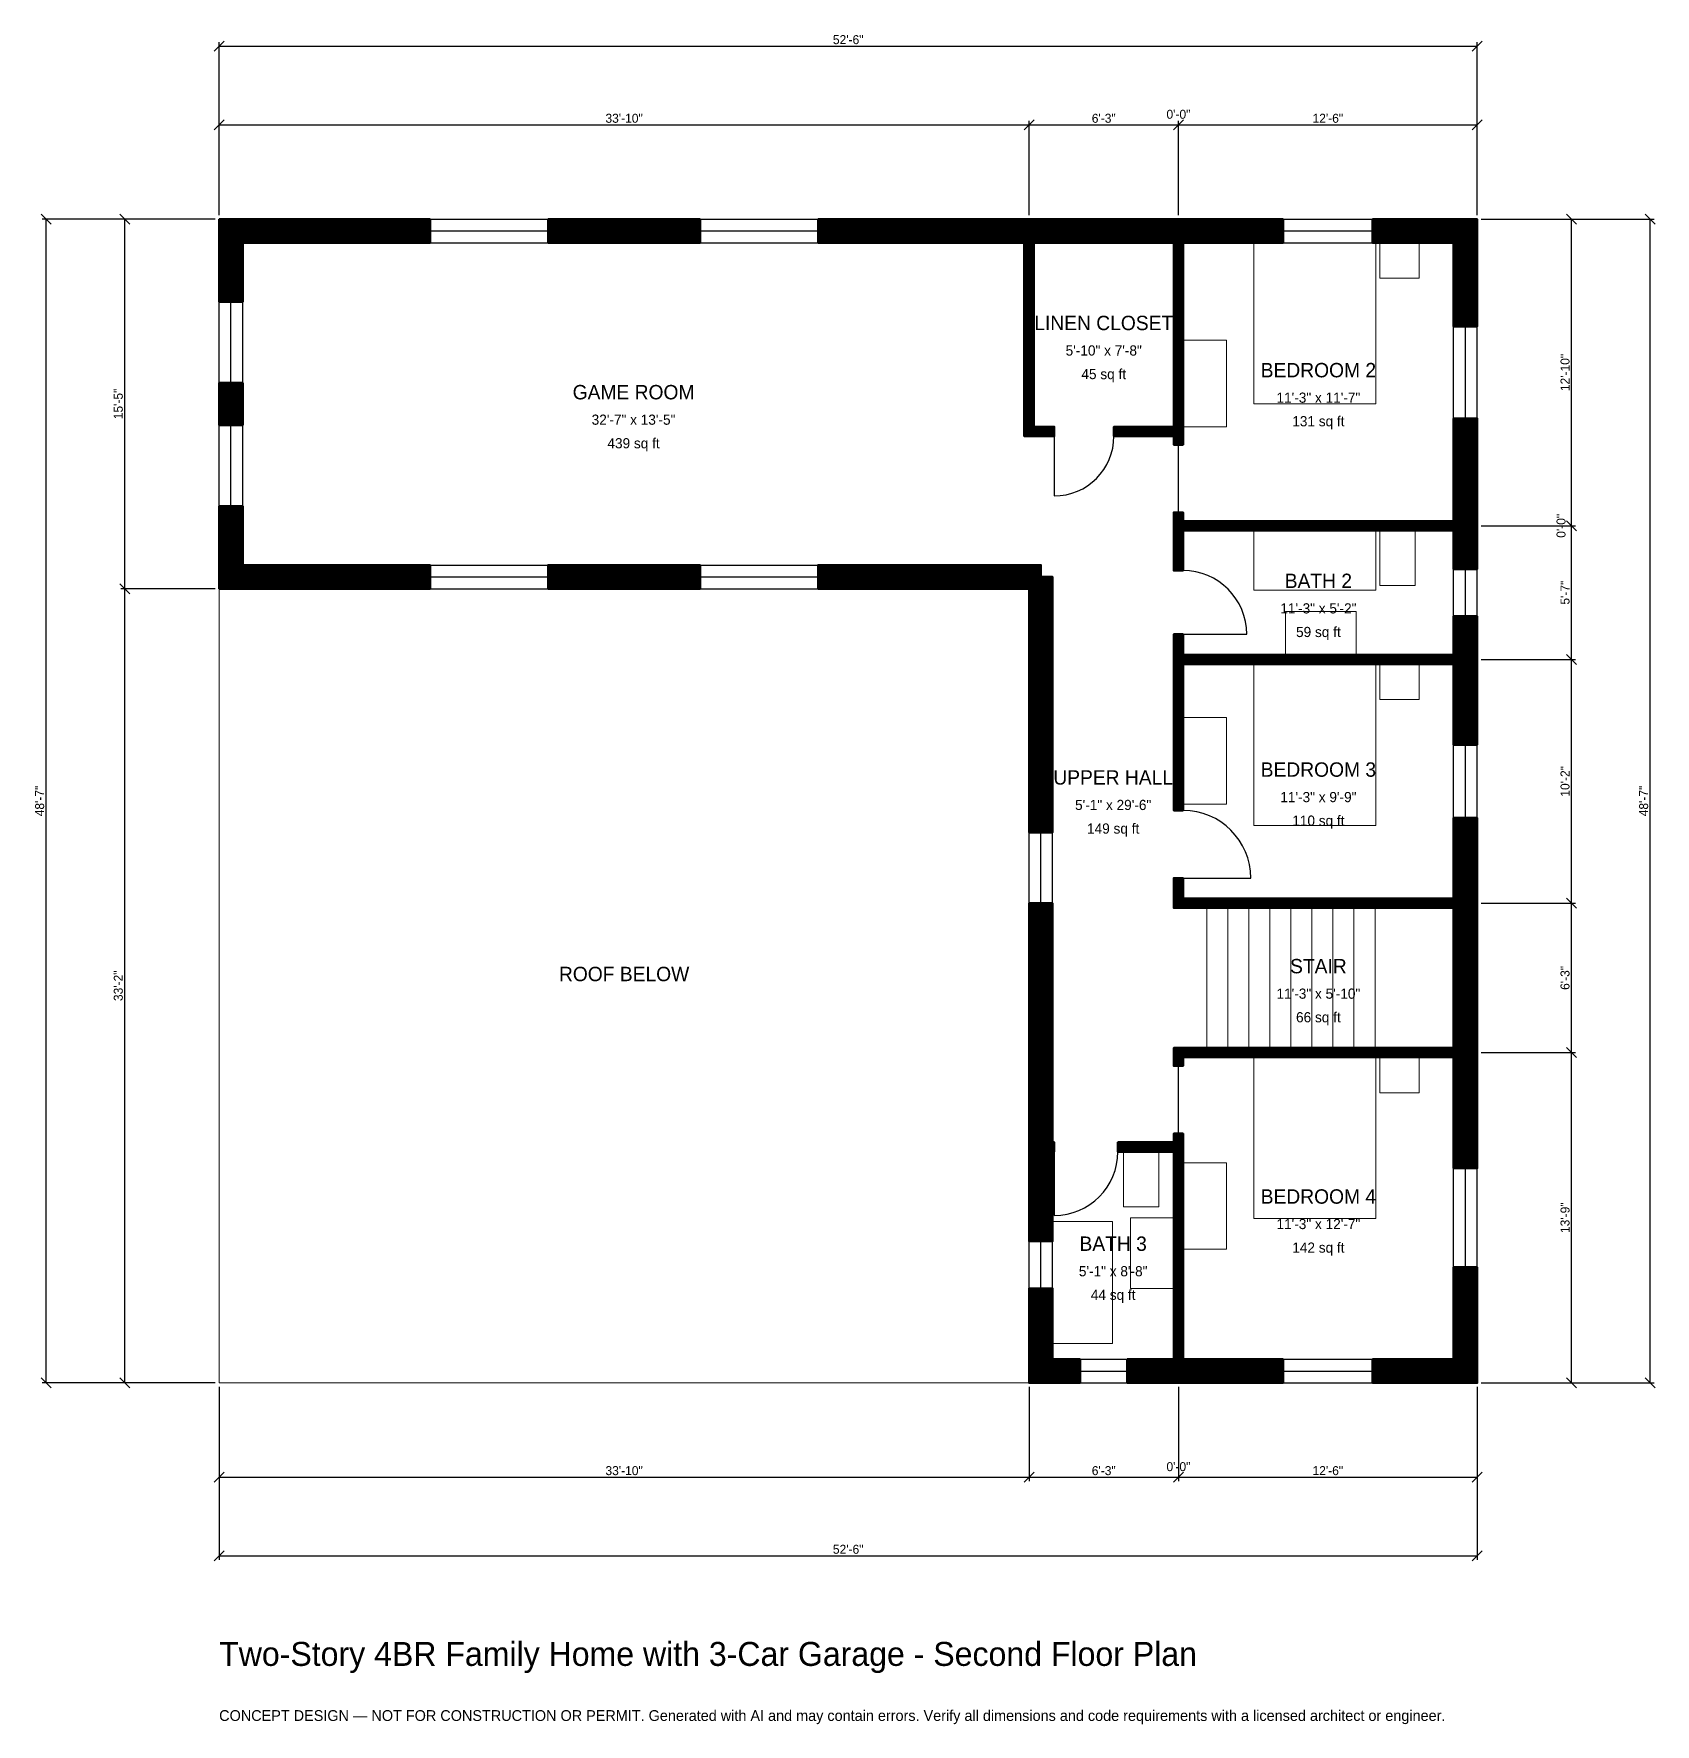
# Model space of a CAD drawing. Header units: inches. Extents: x -93 to 719, y -171 to 675.
import ezdxf
from ezdxf.enums import TextEntityAlignment as Align

# ---------------------------------------------------------------- set-up
doc = ezdxf.new("R2010")
doc.units = ezdxf.units.IN
doc.header["$MEASUREMENT"] = 0
doc.linetypes.add('DASHED', pattern=[0.6, 0.5, -0.1])
for name, color, linetype, lineweight in [('A-ANNO-DIMS', 1, 'Continuous', 13), ('A-ANNO-TEXT', 7, 'Continuous', 18), ('A-AREA-IDEN', 7, 'Continuous', 18), ('A-DOOR', 2, 'Continuous', 25), ('A-FLOR-FIXT', 9, 'Continuous', 13), ('A-FLOR-STRS', 3, 'Continuous', 18), ('A-FURN', 9, 'Continuous', 13), ('A-GLAZ', 4, 'Continuous', 25), ('A-SITE-PAVE', 8, 'Continuous', 13), ('A-WALL', 7, 'Continuous', 50), ('A-WALL-PATT', 8, 'Continuous', 13)]:
    doc.layers.add(name, color=color, linetype=linetype, lineweight=lineweight)
doc.dimstyles.new('PLAN', dxfattribs={"dimtxt": 4.5, "dimasz": 3, "dimexe": 2, "dimexo": 2, "dimgap": 1, "dimtad": 1, "dimdec": 0, "dimlunit": 4, "dimtsz": 2.5, "dimcen": 2.5, "dimclrd": 1, "dimclre": 1, "dimazin": 3, "dimtfac": 1, "dimtmove": 0, "dimatfit": 3})

msp = doc.modelspace()

# ---------------------------------------------------------------- hatches: boundary and pattern name
at = {"layer": 'A-WALL-PATT'}
h = msp.add_hatch(dxfattribs=at)
h.set_pattern_fill('ANSI31', color=8, scale=0.8)
h.paths.add_polyline_path([(405.5118, 0), (405.5118, 11.811), (405.5118, 11.811), (405.5118, 47.2441), (417.3228, 47.2441), (417.3228, 11.811), (431.1024, 11.811), (431.1024, 0), (417.3228, 0), (417.3228, 0), (405.5118, 0), (405.5118, 0), (405.5118, 0)])
h.paths.add_polyline_path([(405.5118, 112.2047), (405.5118, 115.748), (405.5118, 115.748), (405.5118, 120.4724), (405.5118, 120.4724), (405.5118, 124.0157), (405.5118, 240.1575), (417.3228, 240.1575), (417.3228, 124.0157), (417.3228, 120.4724), (418.1102, 120.4724), (418.1102, 115.748), (417.3228, 115.748), (417.3228, 112.2047), (417.3228, 70.8661), (405.5118, 70.8661), (405.5118, 112.2047)])
h.paths.add_polyline_path([(405.5118, 397.6378), (299.8688, 397.6378), (299.8688, 409.4488), (411.4173, 409.4488), (411.4173, 403.5433), (417.3228, 403.5433), (417.3228, 275.5906), (405.5118, 275.5906), (405.5118, 397.6378)])
h.paths.add_polyline_path([(164.6982, 397.6378), (164.6982, 409.4488), (240.8136, 409.4488), (240.8136, 397.6378), (164.6982, 397.6378)])
h.paths.add_polyline_path([(11.811, 397.6378), (11.811, 397.6378), (0, 397.6378), (0, 397.6378), (0, 397.6378), (0, 409.4488), (0, 409.4488), (0, 439.042), (11.811, 439.042), (11.811, 409.4488), (105.643, 409.4488), (105.643, 397.6378), (11.811, 397.6378)])
h.paths.add_polyline_path([(0, 500.7218), (11.811, 500.7218), (11.811, 479.5932), (0, 479.5932), (0, 500.7218)])
h.paths.add_polyline_path([(0, 570.8661), (0, 570.8661), (0, 582.6772), (0, 582.6772), (0, 582.6772), (11.811, 582.6772), (11.811, 582.6772), (105.643, 582.6772), (105.643, 570.8661), (11.811, 570.8661), (11.811, 541.273), (0, 541.273), (0, 570.8661)])
h.paths.add_polyline_path([(240.8136, 582.6772), (240.8136, 570.8661), (164.6982, 570.8661), (164.6982, 582.6772), (240.8136, 582.6772)])
h.paths.add_polyline_path([(399.6063, 582.6772), (403.1496, 582.6772), (403.1496, 582.6772), (407.874, 582.6772), (407.874, 582.6772), (411.4173, 582.6772), (474.4094, 582.6772), (477.9528, 582.6772), (477.9528, 582.6772), (482.6772, 582.6772), (482.6772, 582.6772), (486.2205, 582.6772), (532.6772, 582.6772), (532.6772, 570.8661), (486.2205, 570.8661), (482.6772, 570.8661), (482.6772, 478.7402), (482.6772, 474.0157), (482.6772, 469.685), (477.9528, 469.685), (477.9528, 474.0157), (448.0315, 474.0157), (448.0315, 478.7402), (477.9528, 478.7402), (477.9528, 570.8661), (474.4094, 570.8661), (411.4173, 570.8661), (407.874, 570.8661), (407.874, 478.7402), (418.1102, 478.7402), (418.1102, 474.0157), (407.874, 474.0157), (403.1496, 474.0157), (403.1496, 478.7402), (403.1496, 570.8661), (399.6063, 570.8661), (299.8688, 570.8661), (299.8688, 582.6772), (399.6063, 582.6772)])
h.paths.add_polyline_path([(618.1102, 582.6772), (618.1102, 582.6772), (629.9213, 582.6772), (629.9213, 582.6772), (629.9213, 582.6772), (629.9213, 570.8661), (629.9213, 570.8661), (629.9213, 528.937), (618.1102, 528.937), (618.1102, 570.8661), (577.5591, 570.8661), (577.5591, 582.6772), (618.1102, 582.6772)])
h.paths.add_polyline_path([(629.9213, 435.0394), (629.9213, 431.4961), (629.9213, 431.4961), (629.9213, 426.7717), (629.9213, 426.7717), (629.9213, 423.2283), (629.9213, 407.4803), (618.1102, 407.4803), (618.1102, 423.2283), (618.1102, 426.7717), (482.6772, 426.7717), (482.6772, 406.6929), (477.9528, 406.6929), (477.9528, 426.7717), (477.9528, 426.7717), (477.9528, 431.4961), (477.9528, 431.4961), (477.9528, 435.8268), (482.6772, 435.8268), (482.6772, 431.4961), (618.1102, 431.4961), (618.1102, 435.0394), (618.1102, 482.874), (629.9213, 482.874), (629.9213, 435.0394)])
h.paths.add_polyline_path([(629.9213, 368.1102), (629.9213, 364.5669), (629.9213, 364.5669), (629.9213, 359.8425), (629.9213, 359.8425), (629.9213, 356.2992), (629.9213, 319.4882), (618.1102, 319.4882), (618.1102, 356.2992), (618.1102, 359.8425), (482.6772, 359.8425), (482.6772, 286.6142), (477.9528, 286.6142), (477.9528, 359.8425), (477.9528, 359.8425), (477.9528, 364.5669), (477.9528, 364.5669), (477.9528, 374.8031), (482.6772, 374.8031), (482.6772, 364.5669), (618.1102, 364.5669), (618.1102, 368.1102), (618.1102, 383.8583), (629.9213, 383.8583), (629.9213, 368.1102)])
h.paths.add_polyline_path([(629.9213, 246.063), (629.9213, 242.5197), (629.9213, 242.5197), (629.9213, 237.7953), (629.9213, 237.7953), (629.9213, 234.252), (629.9213, 171.2598), (629.9213, 167.7165), (629.9213, 167.7165), (629.9213, 162.9921), (629.9213, 162.9921), (629.9213, 159.4488), (629.9213, 107.4803), (618.1102, 107.4803), (618.1102, 159.4488), (618.1102, 162.9921), (482.6772, 162.9921), (482.6772, 158.6614), (477.9528, 158.6614), (477.9528, 162.9921), (477.9528, 162.9921), (477.9528, 167.7165), (477.9528, 167.7165), (482.6772, 167.7165), (618.1102, 167.7165), (618.1102, 171.2598), (618.1102, 234.252), (618.1102, 237.7953), (482.6772, 237.7953), (477.9528, 237.7953), (477.9528, 237.7953), (477.9528, 242.5197), (477.9528, 242.5197), (477.9528, 252.7559), (482.6772, 252.7559), (482.6772, 242.5197), (618.1102, 242.5197), (618.1102, 246.063), (618.1102, 282.874), (629.9213, 282.874), (629.9213, 246.063)])
h.paths.add_polyline_path([(629.9213, 11.811), (629.9213, 11.811), (629.9213, 0), (629.9213, 0), (629.9213, 0), (618.1102, 0), (618.1102, 0), (577.5591, 0), (577.5591, 11.811), (618.1102, 11.811), (618.1102, 57.874), (629.9213, 57.874), (629.9213, 11.811)])
h.paths.add_polyline_path([(486.2205, 0), (482.6772, 0), (482.6772, 0), (477.9528, 0), (477.9528, 0), (474.4094, 0), (454.7244, 0), (454.7244, 11.811), (474.4094, 11.811), (477.9528, 11.811), (477.9528, 115.748), (450, 115.748), (450, 120.4724), (477.9528, 120.4724), (477.9528, 124.8031), (482.6772, 124.8031), (482.6772, 120.4724), (482.6772, 115.748), (482.6772, 11.811), (486.2205, 11.811), (532.6772, 11.811), (532.6772, 0), (486.2205, 0)])

# ---------------------------------------------------------------- linework, layer by layer
at = {"layer": 'A-DOOR'}
for p, q in [((418.1102, 474.0157), (418.1102, 444.0945)), ((480.315, 435.8268), (480.315, 469.685)), ((482.6772, 374.8031), (514.5669, 374.8031)), ((482.6772, 252.7559), (516.5354, 252.7559)), ((480.315, 124.8031), (480.315, 158.6614)), ((418.1102, 115.748), (418.1102, 83.8583))]:
    msp.add_line(p, q, dxfattribs=at)
for centre, radius, start, end in [((418.1102, 474.0157), 29.9213, 270, 360), ((482.6772, 374.8031), 31.8898, 0, 90), ((482.6772, 252.7559), 33.8583, 0, 90), ((418.1102, 115.748), 31.8898, 270, 360)]:
    msp.add_arc(centre, radius, start, end, dxfattribs=at)
at = {"layer": 'A-FLOR-FIXT'}
for points in [[(518.1102, 396.8504), (579.1339, 396.8504), (579.1339, 426.7717), (518.1102, 426.7717)], [(581.1024, 399.2126), (598.8189, 399.2126), (598.8189, 426.7717), (581.1024, 426.7717)], [(533.8583, 364.5669), (569.2913, 364.5669), (569.2913, 386.2205), (533.8583, 386.2205)], [(452.7559, 88.189), (470.4724, 88.189), (470.4724, 115.748), (452.7559, 115.748)], [(417.3228, 19.685), (447.2441, 19.685), (447.2441, 80.7087), (417.3228, 80.7087)], [(456.2992, 47.2441), (477.9528, 47.2441), (477.9528, 82.6772), (456.2992, 82.6772)]]:
    msp.add_lwpolyline(points, close=True, dxfattribs=at)
at = {"layer": 'A-FLOR-STRS'}
for p, q in [((494.4882, 167.7165), (494.4882, 237.7953)), ((505.0197, 167.7165), (505.0197, 237.7953)), ((515.5512, 167.7165), (515.5512, 237.7953)), ((526.0827, 167.7165), (526.0827, 237.7953)), ((536.6142, 167.7165), (536.6142, 237.7953)), ((547.1457, 167.7165), (547.1457, 237.7953)), ((557.6772, 167.7165), (557.6772, 237.7953)), ((568.2087, 167.7165), (568.2087, 237.7953)), ((578.7402, 167.7165), (578.7402, 237.7953))]:
    msp.add_line(p, q, dxfattribs=at)
at = {"layer": 'A-FURN'}
for points in [[(518.1102, 490.1575), (579.1339, 490.1575), (579.1339, 570.8661), (518.1102, 570.8661)], [(581.1024, 553.1496), (600.7874, 553.1496), (600.7874, 570.8661), (581.1024, 570.8661)], [(482.6772, 478.7402), (504.3307, 478.7402), (504.3307, 522.0472), (482.6772, 522.0472)], [(518.1102, 279.1339), (579.1339, 279.1339), (579.1339, 359.8425), (518.1102, 359.8425)], [(581.1024, 342.126), (600.7874, 342.126), (600.7874, 359.8425), (581.1024, 359.8425)], [(482.6772, 289.7638), (504.3307, 289.7638), (504.3307, 333.0709), (482.6772, 333.0709)], [(518.1102, 82.2835), (579.1339, 82.2835), (579.1339, 162.9921), (518.1102, 162.9921)], [(581.1024, 145.2756), (600.7874, 145.2756), (600.7874, 162.9921), (581.1024, 162.9921)], [(482.6772, 66.9291), (504.3307, 66.9291), (504.3307, 110.2362), (482.6772, 110.2362)]]:
    msp.add_lwpolyline(points, close=True, dxfattribs=at)
at = {"layer": 'A-GLAZ'}
for p, q in [((105.643, 582.6772), (164.6982, 582.6772)), ((105.643, 576.7717), (164.6982, 576.7717)), ((240.8136, 582.6772), (299.8688, 582.6772)), ((240.8136, 576.7717), (299.8688, 576.7717)), ((532.6772, 582.6772), (577.5591, 582.6772)), ((532.6772, 576.7717), (577.5591, 576.7717)), ((105.643, 570.8661), (164.6982, 570.8661)), ((240.8136, 570.8661), (299.8688, 570.8661)), ((532.6772, 570.8661), (577.5591, 570.8661)), ((0, 500.7218), (0, 541.273)), ((5.9055, 500.7218), (5.9055, 541.273)), ((11.811, 500.7218), (11.811, 541.273)), ((618.1102, 482.874), (618.1102, 528.937)), ((624.0157, 482.874), (624.0157, 528.937)), ((629.9213, 482.874), (629.9213, 528.937)), ((0, 439.042), (0, 479.5932)), ((5.9055, 439.042), (5.9055, 479.5932)), ((11.811, 439.042), (11.811, 479.5932)), ((105.643, 409.4488), (164.6982, 409.4488)), ((240.8136, 409.4488), (299.8688, 409.4488)), ((618.1102, 383.8583), (618.1102, 407.4803)), ((624.0157, 383.8583), (624.0157, 407.4803)), ((629.9213, 383.8583), (629.9213, 407.4803)), ((105.643, 403.5433), (164.6982, 403.5433)), ((240.8136, 403.5433), (299.8688, 403.5433)), ((105.643, 397.6378), (164.6982, 397.6378)), ((240.8136, 397.6378), (299.8688, 397.6378)), ((618.1102, 282.874), (618.1102, 319.4882)), ((624.0157, 282.874), (624.0157, 319.4882)), ((629.9213, 282.874), (629.9213, 319.4882)), ((405.5118, 240.1575), (405.5118, 275.5906)), ((411.4173, 240.1575), (411.4173, 275.5906)), ((417.3228, 240.1575), (417.3228, 275.5906)), ((618.1102, 57.874), (618.1102, 107.4803)), ((624.0157, 57.874), (624.0157, 107.4803)), ((629.9213, 57.874), (629.9213, 107.4803)), ((405.5118, 47.2441), (405.5118, 70.8661)), ((411.4173, 47.2441), (411.4173, 70.8661)), ((417.3228, 47.2441), (417.3228, 70.8661)), ((431.1024, 11.811), (454.7244, 11.811)), ((532.6772, 11.811), (577.5591, 11.811)), ((431.1024, 5.9055), (454.7244, 5.9055)), ((431.1024, 0), (454.7244, 0)), ((532.6772, 5.9055), (577.5591, 5.9055)), ((532.6772, 0), (577.5591, 0))]:
    msp.add_line(p, q, dxfattribs=at)
at = {"layer": 'A-SITE-PAVE', "linetype": 'DASHED'}
msp.add_lwpolyline([(0, 0), (405.5118, 0), (405.5118, 397.6378), (0, 397.6378)], close=True, dxfattribs=at)
at = {"layer": 'A-WALL'}
for points in [[(0, 570.8661), (0, 570.8661), (0, 582.6772), (0, 582.6772), (0, 582.6772), (11.811, 582.6772), (11.811, 582.6772), (105.643, 582.6772), (105.643, 570.8661), (11.811, 570.8661), (11.811, 541.273), (0, 541.273), (0, 570.8661)], [(240.8136, 582.6772), (240.8136, 570.8661), (164.6982, 570.8661), (164.6982, 582.6772), (240.8136, 582.6772)], [(399.6063, 582.6772), (403.1496, 582.6772), (403.1496, 582.6772), (407.874, 582.6772), (407.874, 582.6772), (411.4173, 582.6772), (474.4094, 582.6772), (477.9528, 582.6772), (477.9528, 582.6772), (482.6772, 582.6772), (482.6772, 582.6772), (486.2205, 582.6772), (532.6772, 582.6772), (532.6772, 570.8661), (486.2205, 570.8661), (482.6772, 570.8661), (482.6772, 478.7402), (482.6772, 474.0157), (482.6772, 469.685), (477.9528, 469.685), (477.9528, 474.0157), (448.0315, 474.0157), (448.0315, 478.7402), (477.9528, 478.7402), (477.9528, 570.8661), (474.4094, 570.8661), (411.4173, 570.8661), (407.874, 570.8661), (407.874, 478.7402), (418.1102, 478.7402), (418.1102, 474.0157), (407.874, 474.0157), (403.1496, 474.0157), (403.1496, 478.7402), (403.1496, 570.8661), (399.6063, 570.8661), (299.8688, 570.8661), (299.8688, 582.6772), (399.6063, 582.6772)], [(618.1102, 582.6772), (618.1102, 582.6772), (629.9213, 582.6772), (629.9213, 582.6772), (629.9213, 582.6772), (629.9213, 570.8661), (629.9213, 570.8661), (629.9213, 528.937), (618.1102, 528.937), (618.1102, 570.8661), (577.5591, 570.8661), (577.5591, 582.6772), (618.1102, 582.6772)], [(0, 500.7218), (11.811, 500.7218), (11.811, 479.5932), (0, 479.5932), (0, 500.7218)], [(629.9213, 435.0394), (629.9213, 431.4961), (629.9213, 431.4961), (629.9213, 426.7717), (629.9213, 426.7717), (629.9213, 423.2283), (629.9213, 407.4803), (618.1102, 407.4803), (618.1102, 423.2283), (618.1102, 426.7717), (482.6772, 426.7717), (482.6772, 406.6929), (477.9528, 406.6929), (477.9528, 426.7717), (477.9528, 426.7717), (477.9528, 431.4961), (477.9528, 431.4961), (477.9528, 435.8268), (482.6772, 435.8268), (482.6772, 431.4961), (618.1102, 431.4961), (618.1102, 435.0394), (618.1102, 482.874), (629.9213, 482.874), (629.9213, 435.0394)], [(11.811, 397.6378), (11.811, 397.6378), (0, 397.6378), (0, 397.6378), (0, 397.6378), (0, 409.4488), (0, 409.4488), (0, 439.042), (11.811, 439.042), (11.811, 409.4488), (105.643, 409.4488), (105.643, 397.6378), (11.811, 397.6378)], [(164.6982, 397.6378), (164.6982, 409.4488), (240.8136, 409.4488), (240.8136, 397.6378), (164.6982, 397.6378)], [(405.5118, 397.6378), (299.8688, 397.6378), (299.8688, 409.4488), (411.4173, 409.4488), (411.4173, 403.5433), (417.3228, 403.5433), (417.3228, 275.5906), (405.5118, 275.5906), (405.5118, 397.6378)], [(629.9213, 368.1102), (629.9213, 364.5669), (629.9213, 364.5669), (629.9213, 359.8425), (629.9213, 359.8425), (629.9213, 356.2992), (629.9213, 319.4882), (618.1102, 319.4882), (618.1102, 356.2992), (618.1102, 359.8425), (482.6772, 359.8425), (482.6772, 286.6142), (477.9528, 286.6142), (477.9528, 359.8425), (477.9528, 359.8425), (477.9528, 364.5669), (477.9528, 364.5669), (477.9528, 374.8031), (482.6772, 374.8031), (482.6772, 364.5669), (618.1102, 364.5669), (618.1102, 368.1102), (618.1102, 383.8583), (629.9213, 383.8583), (629.9213, 368.1102)], [(629.9213, 246.063), (629.9213, 242.5197), (629.9213, 242.5197), (629.9213, 237.7953), (629.9213, 237.7953), (629.9213, 234.252), (629.9213, 171.2598), (629.9213, 167.7165), (629.9213, 167.7165), (629.9213, 162.9921), (629.9213, 162.9921), (629.9213, 159.4488), (629.9213, 107.4803), (618.1102, 107.4803), (618.1102, 159.4488), (618.1102, 162.9921), (482.6772, 162.9921), (482.6772, 158.6614), (477.9528, 158.6614), (477.9528, 162.9921), (477.9528, 162.9921), (477.9528, 167.7165), (477.9528, 167.7165), (482.6772, 167.7165), (618.1102, 167.7165), (618.1102, 171.2598), (618.1102, 234.252), (618.1102, 237.7953), (482.6772, 237.7953), (477.9528, 237.7953), (477.9528, 237.7953), (477.9528, 242.5197), (477.9528, 242.5197), (477.9528, 252.7559), (482.6772, 252.7559), (482.6772, 242.5197), (618.1102, 242.5197), (618.1102, 246.063), (618.1102, 282.874), (629.9213, 282.874), (629.9213, 246.063)], [(405.5118, 112.2047), (405.5118, 115.748), (405.5118, 115.748), (405.5118, 120.4724), (405.5118, 120.4724), (405.5118, 124.0157), (405.5118, 240.1575), (417.3228, 240.1575), (417.3228, 124.0157), (417.3228, 120.4724), (418.1102, 120.4724), (418.1102, 115.748), (417.3228, 115.748), (417.3228, 112.2047), (417.3228, 70.8661), (405.5118, 70.8661), (405.5118, 112.2047)], [(486.2205, 0), (482.6772, 0), (482.6772, 0), (477.9528, 0), (477.9528, 0), (474.4094, 0), (454.7244, 0), (454.7244, 11.811), (474.4094, 11.811), (477.9528, 11.811), (477.9528, 115.748), (450, 115.748), (450, 120.4724), (477.9528, 120.4724), (477.9528, 124.8031), (482.6772, 124.8031), (482.6772, 120.4724), (482.6772, 115.748), (482.6772, 11.811), (486.2205, 11.811), (532.6772, 11.811), (532.6772, 0), (486.2205, 0)], [(629.9213, 11.811), (629.9213, 11.811), (629.9213, 0), (629.9213, 0), (629.9213, 0), (618.1102, 0), (618.1102, 0), (577.5591, 0), (577.5591, 11.811), (618.1102, 11.811), (618.1102, 57.874), (629.9213, 57.874), (629.9213, 11.811)], [(405.5118, 0), (405.5118, 11.811), (405.5118, 11.811), (405.5118, 47.2441), (417.3228, 47.2441), (417.3228, 11.811), (431.1024, 11.811), (431.1024, 0), (417.3228, 0), (417.3228, 0), (405.5118, 0), (405.5118, 0), (405.5118, 0)]]:
    msp.add_lwpolyline(points, close=True, dxfattribs=at)

# ---------------------------------------------------------------- texts
at = {"layer": 'A-ANNO-TEXT'}
for s, height, p in [('Two-Story 4BR Family Home with 3-Car Garage - Second Floor Plan', 12, (0, -141.7323)), ('CONCEPT DESIGN — NOT FOR CONSTRUCTION OR PERMIT. Generated with AI and may contain errors. Verify all dimensions and code requirements with a licensed architect or engineer.', 5.4, (0, -169.2913))]:
    msp.add_text(s, height=height, dxfattribs=at).set_placement(p)
at = {"layer": 'A-AREA-IDEN'}
for s, height, p in [('LINEN CLOSET', 7.2, (442.9134, 530.7087)), ('5\'-10" x 7\'-8"', 5.1, (442.9134, 516.9291)), ('45 sq ft', 5.1, (442.9134, 505.1181)), ('BEDROOM 2', 7.2, (550.3937, 507.0866)), ('GAME ROOM', 7.2, (207.4803, 496.063)), ('11\'-3" x 11\'-7"', 5.1, (550.3937, 493.3071)), ('32\'-7" x 13\'-5"', 5.1, (207.4803, 482.2835)), ('131 sq ft', 5.1, (550.3937, 481.4961)), ('439 sq ft', 5.1, (207.4803, 470.4724)), ('BATH 2', 7.2, (550.3937, 401.5748)), ('11\'-3" x 5\'-2"', 5.1, (550.3937, 387.7953)), ('59 sq ft', 5.1, (550.3937, 375.9843)), ('UPPER HALL', 7.2, (447.6378, 303.1496)), ('BEDROOM 3', 7.2, (550.3937, 307.0866)), ('5\'-1" x 29\'-6"', 5.1, (447.6378, 289.3701)), ('11\'-3" x 9\'-9"', 5.1, (550.3937, 293.3071)), ('149 sq ft', 5.1, (447.6378, 277.5591)), ('110 sq ft', 5.1, (550.3937, 281.4961)), ('STAIR', 7.2, (550.3937, 208.6614)), ('ROOF BELOW', 7.2, (202.7559, 204.7244)), ('11\'-3" x 5\'-10"', 5.1, (550.3937, 194.8819)), ('66 sq ft', 5.1, (550.3937, 183.0709)), ('BEDROOM 4', 7.2, (550.3937, 93.3071)), ('11\'-3" x 12\'-7"', 5.1, (550.3937, 79.5276)), ('BATH 3', 7.2, (447.6378, 69.685)), ('142 sq ft', 5.1, (550.3937, 67.7165)), ('5\'-1" x 8\'-8"', 5.1, (447.6378, 55.9055)), ('44 sq ft', 5.1, (447.6378, 44.0945))]:
    msp.add_text(s, height=height, dxfattribs=at).set_placement(p, align=Align.MIDDLE_CENTER)

# ---------------------------------------------------------------- dimensions: what is measured, and where the dimension line sits
at = {"layer": 'A-ANNO-DIMS'}
for base, p1, p2, text in [((0, 669.2913), (0, 582.6772), (629.9213, 582.6772), '52\'-6"'), ((0, 629.9213), (0, 582.6772), (405.5118, 582.6772), '33\'-10"'), ((405.5118, 629.9213), (405.5118, 582.6772), (480.315, 582.6772), '6\'-3"'), ((480.315, 629.9213), (480.315, 582.6772), (480.315, 582.6772), '0\'-0"'), ((480.315, 629.9213), (480.315, 582.6772), (629.9213, 582.6772), '12\'-6"'), ((0, -47.2441), (0, 0), (405.5118, 0), '33\'-10"'), ((0, -86.6142), (0, 0), (629.9213, 0), '52\'-6"'), ((405.5118, -47.2441), (405.5118, 0), (480.315, 0), '6\'-3"'), ((480.315, -47.2441), (480.315, 0), (480.315, 0), '0\'-0"'), ((480.315, -47.2441), (480.315, 0), (629.9213, 0), '12\'-6"')]:
    msp.add_linear_dim(base=base, p1=p1, p2=p2, text=text, dimstyle='PLAN', dxfattribs=at).render()
for base, p1, p2, text in [((-86.6142, 0), (0, 0), (0, 582.6772), '48\'-7"'), ((-47.2441, 397.6378), (0, 397.6378), (0, 582.6772), '15\'-5"'), ((677.1654, 429.1339), (629.9213, 429.1339), (629.9213, 582.6772), '12\'-10"'), ((716.5354, 0), (629.9213, 0), (629.9213, 582.6772), '48\'-7"'), ((677.1654, 429.1339), (629.9213, 429.1339), (629.9213, 429.1339), '0\'-0"'), ((677.1654, 362.2047), (629.9213, 362.2047), (629.9213, 429.1339), '5\'-7"'), ((-47.2441, 0), (0, 0), (0, 397.6378), '33\'-2"'), ((677.1654, 240.1575), (629.9213, 240.1575), (629.9213, 362.2047), '10\'-2"'), ((677.1654, 165.3543), (629.9213, 165.3543), (629.9213, 240.1575), '6\'-3"'), ((677.1654, 0), (629.9213, 0), (629.9213, 165.3543), '13\'-9"')]:
    msp.add_linear_dim(base=base, p1=p1, p2=p2, angle=90, text=text, dimstyle='PLAN', dxfattribs=at).render()

doc.saveas('drawing.dxf')
